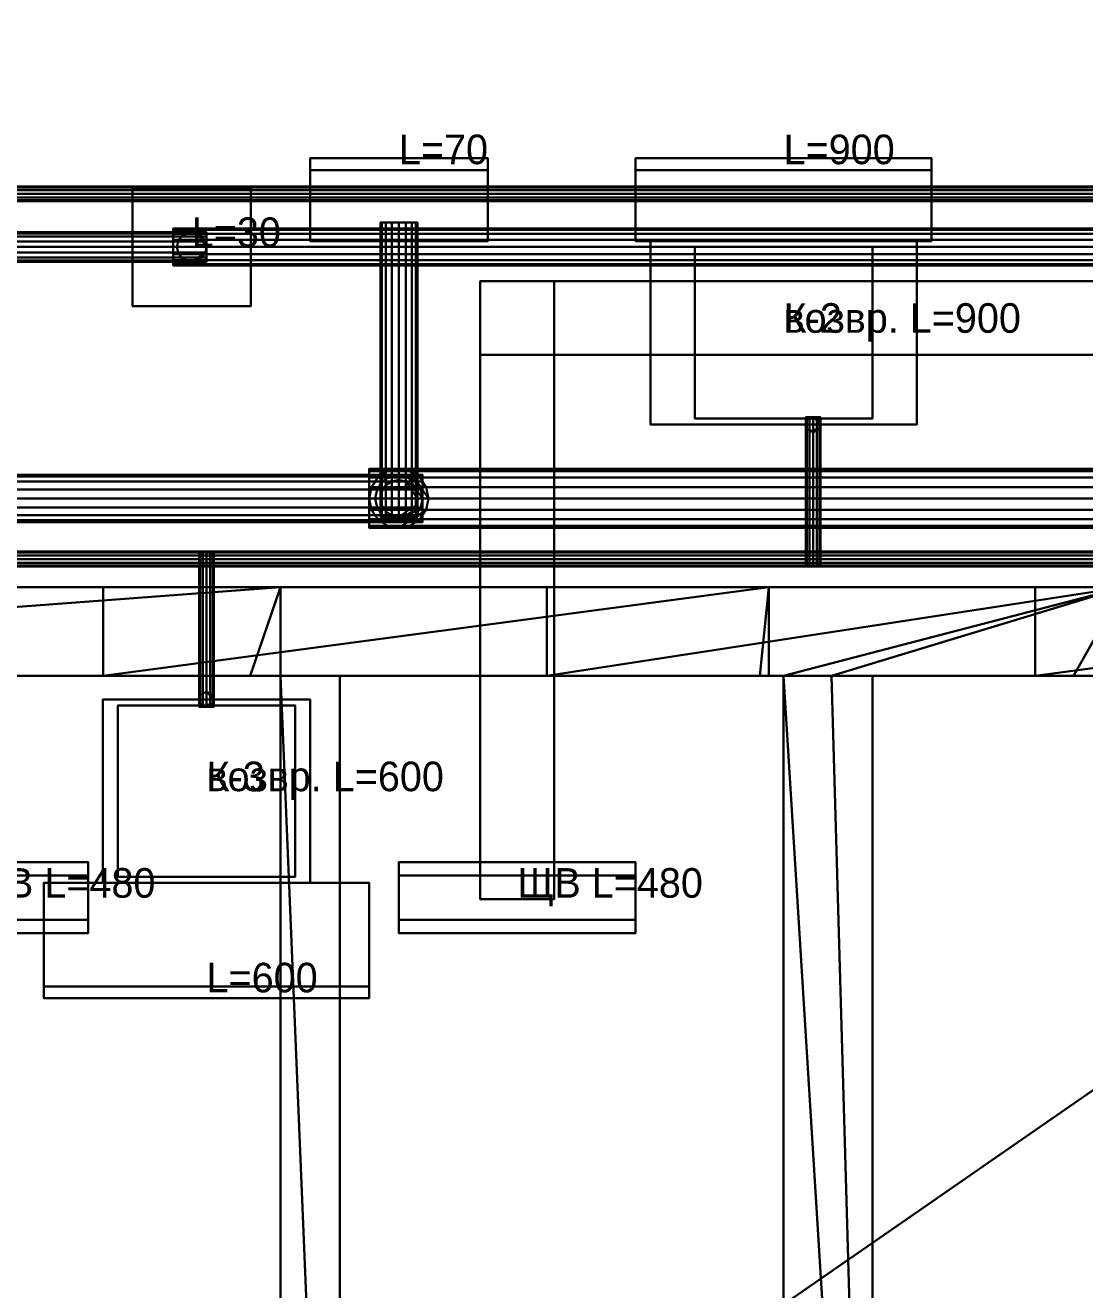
# Model space of a CAD drawing. Header units: millimetres. Extents: x -200 to 21055, y -200 to 16900.
# Drawn here: x 3338 to 6918, y 4075 to 8350 of the extents above; entities that cross this region are included whole.
import ezdxf

# ---------------------------------------------------------------- set-up
doc = ezdxf.new("R2010")
doc.units = ezdxf.units.MM
doc.layers.add('АР_3D_перекрытие', color=9, linetype='Continuous')
doc.layers.add('АР_3D_стены', color=8, linetype='Continuous')
for name, color, linetype, true_color in [('ОВ_3D_Кондиционирование', 6, 'Continuous', 0xc026d3), ('ОВ_3D_П1_приток', 5, 'Continuous', 0x2563eb), ('ОВ_3D_Фреон', 221, 'Continuous', 0xdb2777)]:
    doc.layers.add(name, color=color, linetype=linetype, true_color=true_color)

msp = doc.modelspace()

# ---------------------------------------------------------------- texts
at = {"layer": 'ОВ_3D_Кондиционирование'}
for s, p in [('L=900', (5900, 7880, 3240)), ('возвр. L=900', (5900, 7310, 3165)), ('К-2', (5900, 7310, 3850)), ('возвр. L=600', (3950, 5760, 3165)), ('К-3', (3950, 5760, 3850)), ('ЩВ L=480', (3150, 5400, 7065)), ('ЩВ L=480', (5000, 5400, 7065)), ('L=600', (3950, 5080, 3240))]:
    msp.add_text(s, height=100, dxfattribs=at).set_placement(p)
at = {"layer": 'ОВ_3D_П1_приток'}
for s, p in [('L=70', (4600, 7880, 3210)), ('L=30', (3900, 7600, 7015))]:
    msp.add_text(s, height=100, dxfattribs=at).set_placement(p)

# ---------------------------------------------------------------- meshes
at = {"layer": 'АР_3D_перекрытие'}
mesh = msp.add_polyface(dxfattribs=at)
corners = [(9460, 7960, 3650), (9690, 11030, 3650), (12380, 11030, 3650), (12380, 11030, 4050), (9690, 11030, 4050), (9460, 7960, 4050), (9400.2, 6449.6, 3650), (9400.2, 7960, 3650), (9400.2, 7960, 4050), (9400.2, 6449.6, 4050), (150, 7960, 3650), (200.2, 7960, 3650), (200.2, 6449.6, 3650), (200.2, 6449.6, 4050), (200.2, 7960, 4050), (150, 7960, 4050), (1750.2, 13999.6, 3650), (1750.2, 13640, 3650), (150, 13640, 3650), (150, 13640, 4050), (1750.2, 13640, 4050), (1750.2, 13999.6, 4050), (-199.8, 16899.6, 3650), (1000.2, 16899.6, 3650), (1000.2, 13999.6, 3650), (1000.2, 13999.6, 4050), (1000.2, 16899.6, 4050), (-199.8, 16899.6, 4050), (12800.2, 899.6, 3650), (12800.2, -200.4, 3650), (-199.8, -200.4, 3650), (-199.8, -200.4, 4050), (12800.2, -200.4, 4050), (12800.2, 899.6, 4050), (13300.2, 1299.6, 3650), (13300.2, 899.6, 3650), (13300.2, 899.6, 4050), (13300.2, 1299.6, 4050), (19300.2, 899.6, 3650), (19300.2, 1299.6, 3650), (19800.2, 1299.6, 3650), (19800.2, 1299.6, 4050), (19300.2, 1299.6, 4050), (19300.2, 899.6, 4050), (19000.2, 15599.6, 3650), (19000.2, 15699.6, 3650), (20200.2, 15699.6, 3650), (20200.2, 15699.6, 4050), (19000.2, 15699.6, 4050), (19000.2, 15599.6, 4050), (9800.2, 15699.6, 3650), (12800.2, 15699.6, 3650), (12800.2, 15599.6, 3650), (12800.2, 15599.6, 4050), (12800.2, 15699.6, 4050), (9800.2, 15699.6, 4050), (8500.2, 16899.6, 3650), (9800.2, 16899.6, 3650), (9800.2, 16899.6, 4050), (8500.2, 16899.6, 4050), (7750.2, 13640, 3650), (7750.2, 13999.6, 3650), (8500.2, 13999.6, 3650), (8500.2, 13999.6, 4050), (7750.2, 13999.6, 4050), (7750.2, 13640, 4050), (9460, 13640, 3650), (9460, 13640, 4050), (20200.2, 899.6, 3650), (20200.2, 899.6, 4050), (9690, 15330, 3650), (9690, 15330, 4050), (12700.2, 1299.6, 3650), (12700.2, 1299.6, 4050), (19800.2, 8749.6, 3650), (19800.2, 8749.6, 4050), (12700.2, 8749.6, 3650), (12700.2, 8749.6, 4050), (12380, 15330, 3650), (12380, 15330, 4050)]
mesh.append_faces([[corners[k] for k in face] for face in [(0, 1, 2), (3, 4, 5), (6, 7, 0), (5, 8, 9), (10, 11, 12), (13, 14, 15), (16, 17, 18), (19, 20, 21), (22, 23, 24), (25, 26, 27), (28, 29, 30), (31, 32, 33), (34, 35, 28), (33, 36, 37), (38, 39, 40), (41, 42, 43), (44, 45, 46), (47, 48, 49), (50, 51, 52), (53, 54, 55), (56, 57, 50), (55, 58, 59), (60, 61, 62), (63, 64, 65), (1, 0, 66), (67, 5, 4), (6, 0, 2), (3, 5, 9), (24, 16, 18), (19, 21, 25), (34, 28, 30), (31, 33, 37), (68, 38, 40), (41, 43, 69), (62, 56, 50), (55, 59, 63), (66, 60, 62), (63, 65, 67), (70, 1, 66), (67, 4, 71), (22, 24, 18), (19, 25, 27), (72, 34, 30), (31, 37, 73), (68, 40, 74), (75, 41, 69), (70, 66, 62), (63, 67, 71), (22, 18, 10), (15, 19, 27), (46, 68, 74), (75, 69, 47), (70, 62, 50), (55, 63, 71), (22, 10, 12), (13, 15, 27), (46, 74, 76), (77, 75, 47), (70, 50, 52), (53, 55, 71), (30, 22, 12), (13, 27, 31), (44, 46, 76), (77, 47, 49), (70, 52, 44), (49, 53, 71), (30, 12, 6), (9, 13, 31), (78, 70, 44), (49, 71, 79), (72, 30, 6), (9, 31, 73), (78, 44, 76), (77, 49, 79), (72, 6, 2), (3, 9, 73), (78, 76, 72), (73, 77, 79), (72, 2, 78), (79, 3, 73), (23, 24, 25, 26), (24, 16, 21, 25), (16, 17, 20, 21), (17, 18, 19, 20), (18, 10, 15, 19), (10, 11, 14, 15), (11, 12, 13, 14), (12, 6, 9, 13), (6, 7, 8, 9), (7, 0, 5, 8), (0, 66, 67, 5), (66, 60, 65, 67), (60, 61, 64, 65), (61, 62, 63, 64), (62, 56, 59, 63), (56, 57, 58, 59), (57, 50, 55, 58), (50, 51, 54, 55), (51, 52, 53, 54), (52, 44, 49, 53), (44, 45, 48, 49), (45, 46, 47, 48), (46, 68, 69, 47), (68, 38, 43, 69), (38, 39, 42, 43), (39, 40, 41, 42), (40, 74, 75, 41), (74, 76, 77, 75), (76, 72, 73, 77), (72, 34, 37, 73), (34, 35, 36, 37), (35, 28, 33, 36), (28, 29, 32, 33), (29, 30, 31, 32), (30, 22, 27, 31), (22, 23, 26, 27), (2, 78, 79, 3), (78, 70, 71, 79), (70, 1, 4, 71), (1, 2, 3, 4)]])
at = {"layer": 'АР_3D_стены'}
mesh = msp.add_polyface(dxfattribs=at)
corners = [(4200.2, 6449.6), (4200.2, 6149.6), (4097.1, 6149.6), (4097.1, 6149.6, 3650), (4200.2, 6149.6, 3650), (4200.2, 6449.6, 3650), (-199.8, 6699.6), (200.2, 6699.6), (200.2, 6449.6), (200.2, 6449.6, 3650), (200.2, 6699.6, 3650), (-199.8, 6699.6, 3650), (200.2, -200.4), (-199.8, -200.4), (-199.8, -200.4, 3650), (200.2, -200.4, 3650), (200.2, 6149.6), (200.2, 6149.6, 3650)]
mesh.append_faces([[corners[k] for k in face] for face in [(0, 1, 2), (3, 4, 5), (6, 7, 8), (9, 10, 11), (12, 13, 6), (11, 14, 15), (0, 2, 16), (17, 3, 5), (16, 12, 6), (11, 15, 17), (8, 0, 16), (17, 5, 9), (16, 6, 8), (9, 11, 17), (1, 2, 3, 4), (2, 16, 17, 3), (16, 12, 15, 17), (12, 13, 14, 15), (13, 6, 11, 14), (6, 7, 10, 11), (7, 8, 9, 10), (8, 0, 5, 9), (0, 1, 4, 5)]])
mesh = msp.add_polyface(dxfattribs=at)
corners = [(5850.2, 6449.6, 3650), (5850.2, 6149.6, 3650), (5819.2, 6149.6, 3650), (5819.2, 6149.6, 7550), (5850.2, 6149.6, 7550), (5850.2, 6449.6, 7550), (3600.2, 6149.6, 3650), (3600.2, 6449.6, 3650), (3600.2, 6449.6, 7550), (3600.2, 6149.6, 7550)]
mesh.append_faces([[corners[k] for k in face] for face in [(0, 1, 2), (3, 4, 5), (6, 7, 0), (5, 8, 9), (0, 2, 6), (9, 3, 5), (2, 6, 9, 3), (6, 7, 8, 9), (7, 0, 5, 8), (0, 1, 4, 5), (1, 2, 3, 4)]])
mesh = msp.add_polyface(dxfattribs=at)
corners = [(5150.2, -200.4), (5150.2, 199.6), (5900.2, 199.6), (5900.2, 199.6, 3650), (5150.2, 199.6, 3650), (5150.2, -200.4, 3650), (6300.2, 199.6), (6300.2, -200.4), (5541.2, -200.4), (5541.2, -200.4, 3650), (6300.2, -200.4, 3650), (6300.2, 199.6, 3650), (6300.2, 899.6), (6003.4, 199.6), (6003.4, 199.6, 3650), (6300.2, 899.6, 3650), (7250.2, 1299.6), (7250.2, 899.6), (6985.3, 899.6), (6985.3, 899.6, 3650), (7250.2, 899.6, 3650), (7250.2, 1299.6, 3650), (6062.4, 6149.6), (6200.2, 6149.6), (6200.2, 1299.6), (6200.2, 1299.6, 3650), (6200.2, 6149.6, 3650), (6062.4, 6149.6, 3650), (7050.2, 6449.6), (7050.2, 6149.6), (6985.3, 6149.6), (6985.3, 6149.6, 3650), (7050.2, 6149.6, 3650), (7050.2, 6449.6, 3650), (5100.2, 6149.6), (5100.2, 6449.6), (5100.2, 6449.6, 3650), (5100.2, 6149.6, 3650), (6880.2, 6149.6), (6880.2, 6149.6, 3650), (5900.2, 6149.6), (5900.2, 6149.6, 3650), (6300.2, 1299.6), (6300.2, 1299.6, 3650), (5900.2, 599.6), (5900.2, 599.6, 3650), (5900.2, 2449.6), (5900.2, 2449.6, 3650), (5900.2, 1299.6), (5900.2, 1299.6, 3650)]
mesh.append_faces([[corners[k] for k in face] for face in [(0, 1, 2), (3, 4, 5), (6, 7, 8), (9, 10, 11), (12, 6, 13), (14, 11, 15), (16, 17, 18), (19, 20, 21), (22, 23, 24), (25, 26, 27), (28, 29, 30), (31, 32, 33), (34, 35, 28), (33, 36, 37), (8, 0, 2), (3, 5, 9), (13, 6, 8), (9, 11, 14), (16, 18, 12), (15, 19, 21), (28, 30, 38), (39, 31, 33), (40, 34, 28), (33, 37, 41), (13, 8, 2), (3, 9, 14), (42, 16, 12), (15, 21, 43), (28, 38, 22), (27, 39, 33), (13, 2, 44), (45, 3, 14), (42, 12, 13), (14, 15, 43), (40, 28, 22), (27, 33, 41), (42, 13, 44), (45, 14, 43), (40, 22, 24), (25, 27, 41), (24, 42, 44), (45, 43, 25), (46, 40, 24), (25, 41, 47), (44, 46, 24), (25, 47, 45), (48, 48, 49, 49), (48, 46, 47, 49), (46, 40, 41, 47), (40, 34, 37, 41), (34, 35, 36, 37), (35, 28, 33, 36), (28, 29, 32, 33), (29, 30, 31, 32), (30, 38, 39, 31), (38, 22, 27, 39), (22, 23, 26, 27), (23, 24, 25, 26), (24, 42, 43, 25), (42, 16, 21, 43), (16, 17, 20, 21), (17, 18, 19, 20), (18, 12, 15, 19), (12, 6, 11, 15), (6, 13, 14, 11), (13, 6, 11, 14), (6, 7, 10, 11), (7, 8, 9, 10), (8, 0, 5, 9), (0, 1, 4, 5), (1, 2, 3, 4), (2, 44, 45, 3), (44, 48, 49, 45)]])
mesh = msp.add_polyface(dxfattribs=at)
corners = [(8400.2, 1299.6, 3650), (8200.2, 1299.6, 3650), (8200.2, 6149.6, 3650), (8200.2, 6149.6, 7550), (8200.2, 1299.6, 7550), (8400.2, 1299.6, 7550), (9002.2, 6449.6, 3650), (9002.2, 6149.6, 3650), (8707.4, 6149.6, 3650), (8707.4, 6149.6, 7550), (9002.2, 6149.6, 7550), (9002.2, 6449.6, 7550), (6750.2, 6149.6, 3650), (6750.2, 6449.6, 3650), (6750.2, 6449.6, 7550), (6750.2, 6149.6, 7550), (8400.2, 6149.6, 3650), (8400.2, 6149.6, 7550)]
mesh.append_faces([[corners[k] for k in face] for face in [(0, 1, 2), (3, 4, 5), (6, 7, 8), (9, 10, 11), (12, 13, 6), (11, 14, 15), (2, 12, 6), (11, 15, 3), (16, 0, 2), (3, 5, 17), (6, 8, 16), (17, 9, 11), (16, 2, 6), (11, 3, 17), (2, 12, 15, 3), (12, 13, 14, 15), (13, 6, 11, 14), (6, 7, 10, 11), (7, 8, 9, 10), (8, 16, 17, 9), (16, 16, 17, 17), (16, 0, 5, 17), (0, 1, 4, 5), (1, 2, 3, 4)]])
mesh = msp.add_polyface(dxfattribs=at)
corners = [(3700.2, 899.6, 3650), (3700.2, 1299.6, 3650), (4200.2, 1299.6, 3650), (4200.2, 1299.6, 7550), (3700.2, 1299.6, 7550), (3700.2, 899.6, 7550), (4800.2, 1299.6, 3650), (4800.2, 899.6, 3650), (4375.1, 899.6, 3650), (4375.1, 899.6, 7550), (4800.2, 899.6, 7550), (4800.2, 1299.6, 7550), (4200.2, 6149.6, 3650), (4400.2, 6149.6, 3650), (4400.2, 1299.6, 3650), (4400.2, 1299.6, 7550), (4400.2, 6149.6, 7550), (4200.2, 6149.6, 7550), (4200.2, 1758.3, 3650), (4200.2, 1758.3, 7550)]
mesh.append_faces([[corners[k] for k in face] for face in [(0, 1, 2), (3, 4, 5), (6, 7, 8), (9, 10, 11), (12, 13, 14), (15, 16, 17), (8, 0, 2), (3, 5, 9), (14, 6, 8), (9, 11, 15), (18, 12, 14), (15, 17, 19), (8, 2, 18), (19, 3, 9), (18, 14, 8), (9, 15, 19), (18, 12, 17, 19), (12, 13, 16, 17), (13, 14, 15, 16), (14, 6, 11, 15), (6, 7, 10, 11), (7, 8, 9, 10), (8, 0, 5, 9), (0, 1, 4, 5), (1, 2, 3, 4), (2, 18, 19, 3)]])
at = {"layer": 'ОВ_3D_Кондиционирование'}
mesh = msp.add_polyface(dxfattribs=at)
corners = [(5400, 7860, 3360), (5400, 7900, 3360), (6400, 7900, 3360), (6400, 7860, 3360), (5400, 7860, 3500), (6400, 7860, 3500), (6400, 7900, 3500), (5400, 7900, 3500)]
mesh.append_faces([[corners[k] for k in face] for face in [(0, 1, 2, 3), (4, 5, 6, 7), (0, 3, 5, 4), (3, 2, 6, 5), (2, 1, 7, 6), (1, 0, 4, 7)]])
mesh = msp.add_polyface(dxfattribs=at)
corners = [(5400, 7620, 3330), (5400, 7860, 3330), (6400, 7860, 3330), (6400, 7620, 3330), (5400, 7620, 3530), (6400, 7620, 3530), (6400, 7860, 3530), (5400, 7860, 3530)]
mesh.append_faces([[corners[k] for k in face] for face in [(0, 1, 2, 3), (4, 5, 6, 7), (0, 3, 5, 4), (3, 2, 6, 5), (2, 1, 7, 6), (1, 0, 4, 7)]])
mesh = msp.add_polyface(dxfattribs=at)
corners = [(5450, 7000, 3330), (5450, 7620, 3330), (6350, 7620, 3330), (6350, 7000, 3330), (5450, 7000, 3530), (6350, 7000, 3530), (6350, 7620, 3530), (5450, 7620, 3530)]
mesh.append_faces([[corners[k] for k in face] for face in [(0, 1, 2, 3), (4, 5, 6, 7), (0, 3, 5, 4), (3, 2, 6, 5), (2, 1, 7, 6), (1, 0, 4, 7)]])
mesh = msp.add_polyface(dxfattribs=at)
corners = [(5600, 7020, 3285), (5600, 7600, 3285), (6200, 7600, 3285), (6200, 7020, 3285), (5600, 7020, 3305), (6200, 7020, 3305), (6200, 7600, 3305), (5600, 7600, 3305)]
mesh.append_faces([[corners[k] for k in face] for face in [(0, 1, 2, 3), (4, 5, 6, 7), (0, 3, 5, 4), (3, 2, 6, 5), (2, 1, 7, 6), (1, 0, 4, 7)]])
mesh = msp.add_polyface(dxfattribs=at)
corners = [(5125, 5395, 7255), (4875, 5395, 7255), (4875, 7485, 7255), (5125, 7485, 7255), (4875, 5395, 7405), (4875, 7485, 7405), (5125, 5395, 7405), (5125, 7485, 7405)]
mesh.append_faces([[corners[k] for k in face] for face in [(0, 1, 2, 3), (1, 4, 5, 2), (4, 6, 7, 5), (6, 0, 3, 7), (6, 4, 1, 0), (3, 2, 5, 7)]])
mesh = msp.add_polyface(dxfattribs=at)
corners = [(4875, 7235, 7255), (4875, 7485, 7255), (7725, 7485, 7255), (7725, 7235, 7255), (4875, 7485, 7405), (7725, 7485, 7405), (4875, 7235, 7405), (7725, 7235, 7405)]
mesh.append_faces([[corners[k] for k in face] for face in [(0, 1, 2, 3), (1, 4, 5, 2), (4, 6, 7, 5), (6, 0, 3, 7), (6, 4, 1, 0), (3, 2, 5, 7)]])
mesh = msp.add_polyface(dxfattribs=at)
corners = [(3600, 5450, 3330), (3600, 6070, 3330), (4300, 6070, 3330), (4300, 5450, 3330), (3600, 5450, 3530), (4300, 5450, 3530), (4300, 6070, 3530), (3600, 6070, 3530)]
mesh.append_faces([[corners[k] for k in face] for face in [(0, 1, 2, 3), (4, 5, 6, 7), (0, 3, 5, 4), (3, 2, 6, 5), (2, 1, 7, 6), (1, 0, 4, 7)]])
mesh = msp.add_polyface(dxfattribs=at)
corners = [(3650, 5470, 3285), (3650, 6050, 3285), (4250, 6050, 3285), (4250, 5470, 3285), (3650, 5470, 3305), (4250, 5470, 3305), (4250, 6050, 3305), (3650, 6050, 3305)]
mesh.append_faces([[corners[k] for k in face] for face in [(0, 1, 2, 3), (4, 5, 6, 7), (0, 3, 5, 4), (3, 2, 6, 5), (2, 1, 7, 6), (1, 0, 4, 7)]])
mesh = msp.add_polyface(dxfattribs=at)
corners = [(2750, 5280, 7205), (2750, 5520, 7205), (3550, 5520, 7205), (3550, 5280, 7205), (2750, 5280, 7455), (3550, 5280, 7455), (3550, 5520, 7455), (2750, 5520, 7455)]
mesh.append_faces([[corners[k] for k in face] for face in [(0, 1, 2, 3), (4, 5, 6, 7), (0, 3, 5, 4), (3, 2, 6, 5), (2, 1, 7, 6), (1, 0, 4, 7)]])
mesh = msp.add_polyface(dxfattribs=at)
corners = [(4600, 5280, 7205), (4600, 5520, 7205), (5400, 5520, 7205), (5400, 5280, 7205), (4600, 5280, 7455), (5400, 5280, 7455), (5400, 5520, 7455), (4600, 5520, 7455)]
mesh.append_faces([[corners[k] for k in face] for face in [(0, 1, 2, 3), (4, 5, 6, 7), (0, 3, 5, 4), (3, 2, 6, 5), (2, 1, 7, 6), (1, 0, 4, 7)]])
mesh = msp.add_polyface(dxfattribs=at)
corners = [(2750, 5325, 7185), (2750, 5475, 7185), (3550, 5475, 7185), (3550, 5325, 7185), (2750, 5325, 7205), (3550, 5325, 7205), (3550, 5475, 7205), (2750, 5475, 7205)]
mesh.append_faces([[corners[k] for k in face] for face in [(0, 1, 2, 3), (4, 5, 6, 7), (0, 3, 5, 4), (3, 2, 6, 5), (2, 1, 7, 6), (1, 0, 4, 7)]])
mesh = msp.add_polyface(dxfattribs=at)
corners = [(4600, 5325, 7185), (4600, 5475, 7185), (5400, 5475, 7185), (5400, 5325, 7185), (4600, 5325, 7205), (5400, 5325, 7205), (5400, 5475, 7205), (4600, 5475, 7205)]
mesh.append_faces([[corners[k] for k in face] for face in [(0, 1, 2, 3), (4, 5, 6, 7), (0, 3, 5, 4), (3, 2, 6, 5), (2, 1, 7, 6), (1, 0, 4, 7)]])
mesh = msp.add_polyface(dxfattribs=at)
corners = [(3400, 5100, 3330), (3400, 5450, 3330), (4500, 5450, 3330), (4500, 5100, 3330), (3400, 5100, 3530), (4500, 5100, 3530), (4500, 5450, 3530), (3400, 5450, 3530)]
mesh.append_faces([[corners[k] for k in face] for face in [(0, 1, 2, 3), (4, 5, 6, 7), (0, 3, 5, 4), (3, 2, 6, 5), (2, 1, 7, 6), (1, 0, 4, 7)]])
mesh = msp.add_polyface(dxfattribs=at)
corners = [(3400, 5060, 3360), (3400, 5100, 3360), (4500, 5100, 3360), (4500, 5060, 3360), (3400, 5060, 3500), (4500, 5060, 3500), (4500, 5100, 3500), (3400, 5100, 3500)]
mesh.append_faces([[corners[k] for k in face] for face in [(0, 1, 2, 3), (4, 5, 6, 7), (0, 3, 5, 4), (3, 2, 6, 5), (2, 1, 7, 6), (1, 0, 4, 7)]])
at = {"layer": 'ОВ_3D_П1_приток'}
mesh = msp.add_polyface(dxfattribs=at)
corners = [(4300, 7860, 3330), (4300, 7900, 3330), (4900, 7900, 3330), (4900, 7860, 3330), (4300, 7860, 3470), (4900, 7860, 3470), (4900, 7900, 3470), (4300, 7900, 3470)]
mesh.append_faces([[corners[k] for k in face] for face in [(0, 1, 2, 3), (4, 5, 6, 7), (0, 3, 5, 4), (3, 2, 6, 5), (2, 1, 7, 6), (1, 0, 4, 7)]])
mesh = msp.add_polyface(dxfattribs=at)
corners = [(4300, 7620, 3300), (4300, 7860, 3300), (4900, 7860, 3300), (4900, 7620, 3300), (4300, 7620, 3500), (4900, 7620, 3500), (4900, 7860, 3500), (4300, 7860, 3500)]
mesh.append_faces([[corners[k] for k in face] for face in [(0, 1, 2, 3), (4, 5, 6, 7), (0, 3, 5, 4), (3, 2, 6, 5), (2, 1, 7, 6), (1, 0, 4, 7)]])
mesh = msp.add_polyface(dxfattribs=at)
corners = [(3700, 7400, 7135), (3700, 7800, 7135), (4100, 7800, 7135), (4100, 7400, 7135), (3700, 7400, 7155), (4100, 7400, 7155), (4100, 7800, 7155), (3700, 7800, 7155)]
mesh.append_faces([[corners[k] for k in face] for face in [(0, 1, 2, 3), (4, 5, 6, 7), (0, 3, 5, 4), (3, 2, 6, 5), (2, 1, 7, 6), (1, 0, 4, 7)]])
mesh = msp.add_polyface(dxfattribs=at)
corners = [(8212.5, 7537.5, 7300), (8212.5, 7542.3, 7323.9), (3837.5, 7542.3, 7323.9), (3837.5, 7537.5, 7300), (8212.5, 7555.8, 7344.2), (3837.5, 7555.8, 7344.2), (8212.5, 7576.1, 7357.7), (3837.5, 7576.1, 7357.7), (8212.5, 7600, 7362.5), (3837.5, 7600, 7362.5), (8212.5, 7623.9, 7357.7), (3837.5, 7623.9, 7357.7), (8212.5, 7644.2, 7344.2), (3837.5, 7644.2, 7344.2), (8212.5, 7657.7, 7323.9), (3837.5, 7657.7, 7323.9), (8212.5, 7662.5, 7300), (3837.5, 7662.5, 7300), (8212.5, 7657.7, 7276.1), (3837.5, 7657.7, 7276.1), (8212.5, 7644.2, 7255.8), (3837.5, 7644.2, 7255.8), (8212.5, 7623.9, 7242.3), (3837.5, 7623.9, 7242.3), (8212.5, 7600, 7237.5), (3837.5, 7600, 7237.5), (8212.5, 7576.1, 7242.3), (3837.5, 7576.1, 7242.3), (8212.5, 7555.8, 7255.8), (3837.5, 7555.8, 7255.8), (8212.5, 7542.3, 7276.1), (3837.5, 7542.3, 7276.1)]
mesh.append_faces([[corners[k] for k in face] for face in [(0, 1, 2, 3), (1, 4, 5, 2), (4, 6, 7, 5), (6, 8, 9, 7), (8, 10, 11, 9), (10, 12, 13, 11), (12, 14, 15, 13), (14, 16, 17, 15), (16, 18, 19, 17), (18, 20, 21, 19), (20, 22, 23, 21), (22, 24, 25, 23), (24, 26, 27, 25), (26, 28, 29, 27), (28, 30, 31, 29), (30, 0, 3, 31), (30, 28, 26, 24), (3, 2, 5, 7)]])
mesh = msp.add_polyface(dxfattribs=at)
corners = [(4537.5, 6687.5, 3400), (4542.3, 6687.5, 3423.9), (4542.3, 7682.5, 3423.9), (4537.5, 7682.5, 3400), (4555.8, 6687.5, 3444.2), (4555.8, 7682.5, 3444.2), (4576.1, 6687.5, 3457.7), (4576.1, 7682.5, 3457.7), (4600, 6687.5, 3462.5), (4600, 7682.5, 3462.5), (4623.9, 6687.5, 3457.7), (4623.9, 7682.5, 3457.7), (4644.2, 6687.5, 3444.2), (4644.2, 7682.5, 3444.2), (4657.7, 6687.5, 3423.9), (4657.7, 7682.5, 3423.9), (4662.5, 6687.5, 3400), (4662.5, 7682.5, 3400), (4657.7, 6687.5, 3376.1), (4657.7, 7682.5, 3376.1), (4644.2, 6687.5, 3355.8), (4644.2, 7682.5, 3355.8), (4623.9, 6687.5, 3342.3), (4623.9, 7682.5, 3342.3), (4600, 6687.5, 3337.5), (4600, 7682.5, 3337.5), (4576.1, 6687.5, 3342.3), (4576.1, 7682.5, 3342.3), (4555.8, 6687.5, 3355.8), (4555.8, 7682.5, 3355.8), (4542.3, 6687.5, 3376.1), (4542.3, 7682.5, 3376.1)]
mesh.append_faces([[corners[k] for k in face] for face in [(0, 1, 2, 3), (1, 4, 5, 2), (4, 6, 7, 5), (6, 8, 9, 7), (8, 10, 11, 9), (10, 12, 13, 11), (12, 14, 15, 13), (14, 16, 17, 15), (16, 18, 19, 17), (18, 20, 21, 19), (20, 22, 23, 21), (22, 24, 25, 23), (24, 26, 27, 25), (26, 28, 29, 27), (28, 30, 31, 29), (30, 0, 3, 31), (30, 28, 26, 24), (3, 2, 5, 7)]])
mesh = msp.add_polyface(dxfattribs=at)
corners = [(3950, 7550, 7300), (3950, 7553.8, 7319.1), (400, 7553.8, 7319.1), (400, 7550, 7300), (3950, 7564.6, 7335.4), (400, 7564.6, 7335.4), (3950, 7580.9, 7346.2), (400, 7580.9, 7346.2), (3950, 7600, 7350), (400, 7600, 7350), (3950, 7619.1, 7346.2), (400, 7619.1, 7346.2), (3950, 7635.4, 7335.4), (400, 7635.4, 7335.4), (3950, 7646.2, 7319.1), (400, 7646.2, 7319.1), (3950, 7650, 7300), (400, 7650, 7300), (3950, 7646.2, 7280.9), (400, 7646.2, 7280.9), (3950, 7635.4, 7264.6), (400, 7635.4, 7264.6), (3950, 7619.1, 7253.8), (400, 7619.1, 7253.8), (3950, 7600, 7250), (400, 7600, 7250), (3950, 7580.9, 7253.8), (400, 7580.9, 7253.8), (3950, 7564.6, 7264.6), (400, 7564.6, 7264.6), (3950, 7553.8, 7280.9), (400, 7553.8, 7280.9)]
mesh.append_faces([[corners[k] for k in face] for face in [(0, 1, 2, 3), (1, 4, 5, 2), (4, 6, 7, 5), (6, 8, 9, 7), (8, 10, 11, 9), (10, 12, 13, 11), (12, 14, 15, 13), (14, 16, 17, 15), (16, 18, 19, 17), (18, 20, 21, 19), (20, 22, 23, 21), (22, 24, 25, 23), (24, 26, 27, 25), (26, 28, 29, 27), (28, 30, 31, 29), (30, 0, 3, 31), (30, 28, 26, 24), (3, 2, 5, 7)]])
mesh = msp.add_polyface(dxfattribs=at)
corners = [(3950, 7600, 7300), (3946.2, 7619.1, 7300), (3946.2, 7619.1, 7155), (3950, 7600, 7155), (3935.4, 7635.4, 7300), (3935.4, 7635.4, 7155), (3919.1, 7646.2, 7300), (3919.1, 7646.2, 7155), (3900, 7650, 7300), (3900, 7650, 7155), (3880.9, 7646.2, 7300), (3880.9, 7646.2, 7155), (3864.6, 7635.4, 7300), (3864.6, 7635.4, 7155), (3853.8, 7619.1, 7300), (3853.8, 7619.1, 7155), (3850, 7600, 7300), (3850, 7600, 7155), (3853.8, 7580.9, 7300), (3853.8, 7580.9, 7155), (3864.6, 7564.6, 7300), (3864.6, 7564.6, 7155), (3880.9, 7553.8, 7300), (3880.9, 7553.8, 7155), (3900, 7550, 7300), (3900, 7550, 7155), (3919.1, 7553.8, 7300), (3919.1, 7553.8, 7155), (3935.4, 7564.6, 7300), (3935.4, 7564.6, 7155), (3946.2, 7580.9, 7300), (3946.2, 7580.9, 7155)]
mesh.append_faces([[corners[k] for k in face] for face in [(0, 1, 2, 3), (1, 4, 5, 2), (4, 6, 7, 5), (6, 8, 9, 7), (8, 10, 11, 9), (10, 12, 13, 11), (12, 14, 15, 13), (14, 16, 17, 15), (16, 18, 19, 17), (18, 20, 21, 19), (20, 22, 23, 21), (22, 24, 25, 23), (24, 26, 27, 25), (26, 28, 29, 27), (28, 30, 31, 29), (30, 0, 3, 31), (30, 28, 26, 24), (3, 2, 5, 7)]])
mesh = msp.add_polyface(dxfattribs=at)
corners = [(7700, 6650, 3430), (7700, 6657.6, 3468.3), (4500, 6657.6, 3468.3), (4500, 6650, 3430), (7700, 6679.3, 3500.7), (4500, 6679.3, 3500.7), (7700, 6711.7, 3522.4), (4500, 6711.7, 3522.4), (7700, 6750, 3530), (4500, 6750, 3530), (7700, 6788.3, 3522.4), (4500, 6788.3, 3522.4), (7700, 6820.7, 3500.7), (4500, 6820.7, 3500.7), (7700, 6842.4, 3468.3), (4500, 6842.4, 3468.3), (7700, 6850, 3430), (4500, 6850, 3430), (7700, 6842.4, 3391.7), (4500, 6842.4, 3391.7), (7700, 6820.7, 3359.3), (4500, 6820.7, 3359.3), (7700, 6788.3, 3337.6), (4500, 6788.3, 3337.6), (7700, 6750, 3330), (4500, 6750, 3330), (7700, 6711.7, 3337.6), (4500, 6711.7, 3337.6), (7700, 6679.3, 3359.3), (4500, 6679.3, 3359.3), (7700, 6657.6, 3391.7), (4500, 6657.6, 3391.7)]
mesh.append_faces([[corners[k] for k in face] for face in [(0, 1, 2, 3), (1, 4, 5, 2), (4, 6, 7, 5), (6, 8, 9, 7), (8, 10, 11, 9), (10, 12, 13, 11), (12, 14, 15, 13), (14, 16, 17, 15), (16, 18, 19, 17), (18, 20, 21, 19), (20, 22, 23, 21), (22, 24, 25, 23), (24, 26, 27, 25), (26, 28, 29, 27), (28, 30, 31, 29), (30, 0, 3, 31), (30, 28, 26, 24), (3, 2, 5, 7)]])
mesh = msp.add_polyface(dxfattribs=at)
corners = [(4700, 6750, 3430), (4692.4, 6788.3, 3430), (4692.4, 6788.3, 3400), (4700, 6750, 3400), (4670.7, 6820.7, 3430), (4670.7, 6820.7, 3400), (4638.3, 6842.4, 3430), (4638.3, 6842.4, 3400), (4600, 6850, 3430), (4600, 6850, 3400), (4561.7, 6842.4, 3430), (4561.7, 6842.4, 3400), (4529.3, 6820.7, 3430), (4529.3, 6820.7, 3400), (4507.6, 6788.3, 3430), (4507.6, 6788.3, 3400), (4500, 6750, 3430), (4500, 6750, 3400), (4507.6, 6711.7, 3430), (4507.6, 6711.7, 3400), (4529.3, 6679.3, 3430), (4529.3, 6679.3, 3400), (4561.7, 6657.6, 3430), (4561.7, 6657.6, 3400), (4600, 6650, 3430), (4600, 6650, 3400), (4638.3, 6657.6, 3430), (4638.3, 6657.6, 3400), (4670.7, 6679.3, 3430), (4670.7, 6679.3, 3400), (4692.4, 6711.7, 3430), (4692.4, 6711.7, 3400)]
mesh.append_faces([[corners[k] for k in face] for face in [(0, 1, 2, 3), (1, 4, 5, 2), (4, 6, 7, 5), (6, 8, 9, 7), (8, 10, 11, 9), (10, 12, 13, 11), (12, 14, 15, 13), (14, 16, 17, 15), (16, 18, 19, 17), (18, 20, 21, 19), (20, 22, 23, 21), (22, 24, 25, 23), (24, 26, 27, 25), (26, 28, 29, 27), (28, 30, 31, 29), (30, 0, 3, 31), (30, 28, 26, 24), (3, 2, 5, 7)]])
mesh = msp.add_polyface(dxfattribs=at)
corners = [(4680, 6670, 3410), (4680, 6676.1, 3440.6), (2920, 6676.1, 3440.6), (2920, 6670, 3410), (4680, 6693.4, 3466.6), (2920, 6693.4, 3466.6), (4680, 6719.4, 3483.9), (2920, 6719.4, 3483.9), (4680, 6750, 3490), (2920, 6750, 3490), (4680, 6780.6, 3483.9), (2920, 6780.6, 3483.9), (4680, 6806.6, 3466.6), (2920, 6806.6, 3466.6), (4680, 6823.9, 3440.6), (2920, 6823.9, 3440.6), (4680, 6830, 3410), (2920, 6830, 3410), (4680, 6823.9, 3379.4), (2920, 6823.9, 3379.4), (4680, 6806.6, 3353.4), (2920, 6806.6, 3353.4), (4680, 6780.6, 3336.1), (2920, 6780.6, 3336.1), (4680, 6750, 3330), (2920, 6750, 3330), (4680, 6719.4, 3336.1), (2920, 6719.4, 3336.1), (4680, 6693.4, 3353.4), (2920, 6693.4, 3353.4), (4680, 6676.1, 3379.4), (2920, 6676.1, 3379.4)]
mesh.append_faces([[corners[k] for k in face] for face in [(0, 1, 2, 3), (1, 4, 5, 2), (4, 6, 7, 5), (6, 8, 9, 7), (8, 10, 11, 9), (10, 12, 13, 11), (12, 14, 15, 13), (14, 16, 17, 15), (16, 18, 19, 17), (18, 20, 21, 19), (20, 22, 23, 21), (22, 24, 25, 23), (24, 26, 27, 25), (26, 28, 29, 27), (28, 30, 31, 29), (30, 0, 3, 31), (30, 28, 26, 24), (3, 2, 5, 7)]])
mesh = msp.add_polyface(dxfattribs=at)
corners = [(4680, 6750, 3410), (4673.9, 6780.6, 3410), (4673.9, 6780.6, 3430), (4680, 6750, 3430), (4656.6, 6806.6, 3410), (4656.6, 6806.6, 3430), (4630.6, 6823.9, 3410), (4630.6, 6823.9, 3430), (4600, 6830, 3410), (4600, 6830, 3430), (4569.4, 6823.9, 3410), (4569.4, 6823.9, 3430), (4543.4, 6806.6, 3410), (4543.4, 6806.6, 3430), (4526.1, 6780.6, 3410), (4526.1, 6780.6, 3430), (4520, 6750, 3410), (4520, 6750, 3430), (4526.1, 6719.4, 3410), (4526.1, 6719.4, 3430), (4543.4, 6693.4, 3410), (4543.4, 6693.4, 3430), (4569.4, 6676.1, 3410), (4569.4, 6676.1, 3430), (4600, 6670, 3410), (4600, 6670, 3430), (4630.6, 6676.1, 3410), (4630.6, 6676.1, 3430), (4656.6, 6693.4, 3410), (4656.6, 6693.4, 3430), (4673.9, 6719.4, 3410), (4673.9, 6719.4, 3430)]
mesh.append_faces([[corners[k] for k in face] for face in [(0, 1, 2, 3), (1, 4, 5, 2), (4, 6, 7, 5), (6, 8, 9, 7), (8, 10, 11, 9), (10, 12, 13, 11), (12, 14, 15, 13), (14, 16, 17, 15), (16, 18, 19, 17), (18, 20, 21, 19), (20, 22, 23, 21), (22, 24, 25, 23), (24, 26, 27, 25), (26, 28, 29, 27), (28, 30, 31, 29), (30, 0, 3, 31), (30, 28, 26, 24), (3, 2, 5, 7)]])
mesh = msp.add_polyface(dxfattribs=at)
corners = [(4662.5, 6750, 3400), (4657.7, 6773.9, 3400), (4657.7, 6773.9, 3430), (4662.5, 6750, 3430), (4644.2, 6794.2, 3400), (4644.2, 6794.2, 3430), (4623.9, 6807.7, 3400), (4623.9, 6807.7, 3430), (4600, 6812.5, 3400), (4600, 6812.5, 3430), (4576.1, 6807.7, 3400), (4576.1, 6807.7, 3430), (4555.8, 6794.2, 3400), (4555.8, 6794.2, 3430), (4542.3, 6773.9, 3400), (4542.3, 6773.9, 3430), (4537.5, 6750, 3400), (4537.5, 6750, 3430), (4542.3, 6726.1, 3400), (4542.3, 6726.1, 3430), (4555.8, 6705.8, 3400), (4555.8, 6705.8, 3430), (4576.1, 6692.3, 3400), (4576.1, 6692.3, 3430), (4600, 6687.5, 3400), (4600, 6687.5, 3430), (4623.9, 6692.3, 3400), (4623.9, 6692.3, 3430), (4644.2, 6705.8, 3400), (4644.2, 6705.8, 3430), (4657.7, 6726.1, 3400), (4657.7, 6726.1, 3430)]
mesh.append_faces([[corners[k] for k in face] for face in [(0, 1, 2, 3), (1, 4, 5, 2), (4, 6, 7, 5), (6, 8, 9, 7), (8, 10, 11, 9), (10, 12, 13, 11), (12, 14, 15, 13), (14, 16, 17, 15), (16, 18, 19, 17), (18, 20, 21, 19), (20, 22, 23, 21), (22, 24, 25, 23), (24, 26, 27, 25), (26, 28, 29, 27), (28, 30, 31, 29), (30, 0, 3, 31), (30, 28, 26, 24), (3, 2, 5, 7)]])
at = {"layer": 'ОВ_3D_Фреон'}
mesh = msp.add_polyface(dxfattribs=at)
corners = [(12325, 7755, 7515), (12325, 7758.3, 7527.5), (975, 7758.3, 7527.5), (975, 7755, 7515), (12325, 7767.5, 7536.7), (975, 7767.5, 7536.7), (12325, 7780, 7540), (975, 7780, 7540), (12325, 7792.5, 7536.7), (975, 7792.5, 7536.7), (12325, 7801.7, 7527.5), (975, 7801.7, 7527.5), (12325, 7805, 7515), (975, 7805, 7515), (12325, 7801.7, 7502.5), (975, 7801.7, 7502.5), (12325, 7792.5, 7493.3), (975, 7792.5, 7493.3), (12325, 7780, 7490), (975, 7780, 7490), (12325, 7767.5, 7493.3), (975, 7767.5, 7493.3), (12325, 7758.3, 7502.5), (975, 7758.3, 7502.5)]
mesh.append_faces([[corners[k] for k in face] for face in [(0, 1, 2, 3), (1, 4, 5, 2), (4, 6, 7, 5), (6, 8, 9, 7), (8, 10, 11, 9), (10, 12, 13, 11), (12, 14, 15, 13), (14, 16, 17, 15), (16, 18, 19, 17), (18, 20, 21, 19), (20, 22, 23, 21), (22, 0, 3, 23), (22, 20, 18, 16), (3, 2, 5, 7)]])
mesh = msp.add_polyface(dxfattribs=at)
corners = [(5975, 6520, 3615), (5978.3, 6520, 3627.5), (5978.3, 7025, 3627.5), (5975, 7025, 3615), (5987.5, 6520, 3636.7), (5987.5, 7025, 3636.7), (6000, 6520, 3640), (6000, 7025, 3640), (6012.5, 6520, 3636.7), (6012.5, 7025, 3636.7), (6021.7, 6520, 3627.5), (6021.7, 7025, 3627.5), (6025, 6520, 3615), (6025, 7025, 3615), (6021.7, 6520, 3602.5), (6021.7, 7025, 3602.5), (6012.5, 6520, 3593.3), (6012.5, 7025, 3593.3), (6000, 6520, 3590), (6000, 7025, 3590), (5987.5, 6520, 3593.3), (5987.5, 7025, 3593.3), (5978.3, 6520, 3602.5), (5978.3, 7025, 3602.5)]
mesh.append_faces([[corners[k] for k in face] for face in [(0, 1, 2, 3), (1, 4, 5, 2), (4, 6, 7, 5), (6, 8, 9, 7), (8, 10, 11, 9), (10, 12, 13, 11), (12, 14, 15, 13), (14, 16, 17, 15), (16, 18, 19, 17), (18, 20, 21, 19), (20, 22, 23, 21), (22, 0, 3, 23), (22, 20, 18, 16), (3, 2, 5, 7)]])
mesh = msp.add_polyface(dxfattribs=at)
corners = [(6025, 7000, 3640), (6021.7, 7012.5, 3640), (6021.7, 7012.5, 3405), (6025, 7000, 3405), (6012.5, 7021.7, 3640), (6012.5, 7021.7, 3405), (6000, 7025, 3640), (6000, 7025, 3405), (5987.5, 7021.7, 3640), (5987.5, 7021.7, 3405), (5978.3, 7012.5, 3640), (5978.3, 7012.5, 3405), (5975, 7000, 3640), (5975, 7000, 3405), (5978.3, 6987.5, 3640), (5978.3, 6987.5, 3405), (5987.5, 6978.3, 3640), (5987.5, 6978.3, 3405), (6000, 6975, 3640), (6000, 6975, 3405), (6012.5, 6978.3, 3640), (6012.5, 6978.3, 3405), (6021.7, 6987.5, 3640), (6021.7, 6987.5, 3405)]
mesh.append_faces([[corners[k] for k in face] for face in [(0, 1, 2, 3), (1, 4, 5, 2), (4, 6, 7, 5), (6, 8, 9, 7), (8, 10, 11, 9), (10, 12, 13, 11), (12, 14, 15, 13), (14, 16, 17, 15), (16, 18, 19, 17), (18, 20, 21, 19), (20, 22, 23, 21), (22, 0, 3, 23), (22, 20, 18, 16), (3, 2, 5, 7)]])
mesh = msp.add_polyface(dxfattribs=at)
corners = [(12325, 6520, 3615), (12325, 6523.3, 3627.5), (2175, 6523.3, 3627.5), (2175, 6520, 3615), (12325, 6532.5, 3636.7), (2175, 6532.5, 3636.7), (12325, 6545, 3640), (2175, 6545, 3640), (12325, 6557.5, 3636.7), (2175, 6557.5, 3636.7), (12325, 6566.7, 3627.5), (2175, 6566.7, 3627.5), (12325, 6570, 3615), (2175, 6570, 3615), (12325, 6566.7, 3602.5), (2175, 6566.7, 3602.5), (12325, 6557.5, 3593.3), (2175, 6557.5, 3593.3), (12325, 6545, 3590), (2175, 6545, 3590), (12325, 6532.5, 3593.3), (2175, 6532.5, 3593.3), (12325, 6523.3, 3602.5), (2175, 6523.3, 3602.5)]
mesh.append_faces([[corners[k] for k in face] for face in [(0, 1, 2, 3), (1, 4, 5, 2), (4, 6, 7, 5), (6, 8, 9, 7), (8, 10, 11, 9), (10, 12, 13, 11), (12, 14, 15, 13), (14, 16, 17, 15), (16, 18, 19, 17), (18, 20, 21, 19), (20, 22, 23, 21), (22, 0, 3, 23), (22, 20, 18, 16), (3, 2, 5, 7)]])
mesh = msp.add_polyface(dxfattribs=at)
corners = [(3975, 6570, 3615), (3971.7, 6570, 3627.5), (3971.7, 6045, 3627.5), (3975, 6045, 3615), (3962.5, 6570, 3636.7), (3962.5, 6045, 3636.7), (3950, 6570, 3640), (3950, 6045, 3640), (3937.5, 6570, 3636.7), (3937.5, 6045, 3636.7), (3928.3, 6570, 3627.5), (3928.3, 6045, 3627.5), (3925, 6570, 3615), (3925, 6045, 3615), (3928.3, 6570, 3602.5), (3928.3, 6045, 3602.5), (3937.5, 6570, 3593.3), (3937.5, 6045, 3593.3), (3950, 6570, 3590), (3950, 6045, 3590), (3962.5, 6570, 3593.3), (3962.5, 6045, 3593.3), (3971.7, 6570, 3602.5), (3971.7, 6045, 3602.5)]
mesh.append_faces([[corners[k] for k in face] for face in [(0, 1, 2, 3), (1, 4, 5, 2), (4, 6, 7, 5), (6, 8, 9, 7), (8, 10, 11, 9), (10, 12, 13, 11), (12, 14, 15, 13), (14, 16, 17, 15), (16, 18, 19, 17), (18, 20, 21, 19), (20, 22, 23, 21), (22, 0, 3, 23), (22, 20, 18, 16), (3, 2, 5, 7)]])
mesh = msp.add_polyface(dxfattribs=at)
corners = [(3975, 6070, 3640), (3971.7, 6082.5, 3640), (3971.7, 6082.5, 3405), (3975, 6070, 3405), (3962.5, 6091.7, 3640), (3962.5, 6091.7, 3405), (3950, 6095, 3640), (3950, 6095, 3405), (3937.5, 6091.7, 3640), (3937.5, 6091.7, 3405), (3928.3, 6082.5, 3640), (3928.3, 6082.5, 3405), (3925, 6070, 3640), (3925, 6070, 3405), (3928.3, 6057.5, 3640), (3928.3, 6057.5, 3405), (3937.5, 6048.3, 3640), (3937.5, 6048.3, 3405), (3950, 6045, 3640), (3950, 6045, 3405), (3962.5, 6048.3, 3640), (3962.5, 6048.3, 3405), (3971.7, 6057.5, 3640), (3971.7, 6057.5, 3405)]
mesh.append_faces([[corners[k] for k in face] for face in [(0, 1, 2, 3), (1, 4, 5, 2), (4, 6, 7, 5), (6, 8, 9, 7), (8, 10, 11, 9), (10, 12, 13, 11), (12, 14, 15, 13), (14, 16, 17, 15), (16, 18, 19, 17), (18, 20, 21, 19), (20, 22, 23, 21), (22, 0, 3, 23), (22, 20, 18, 16), (3, 2, 5, 7)]])

doc.saveas('drawing.dxf')
